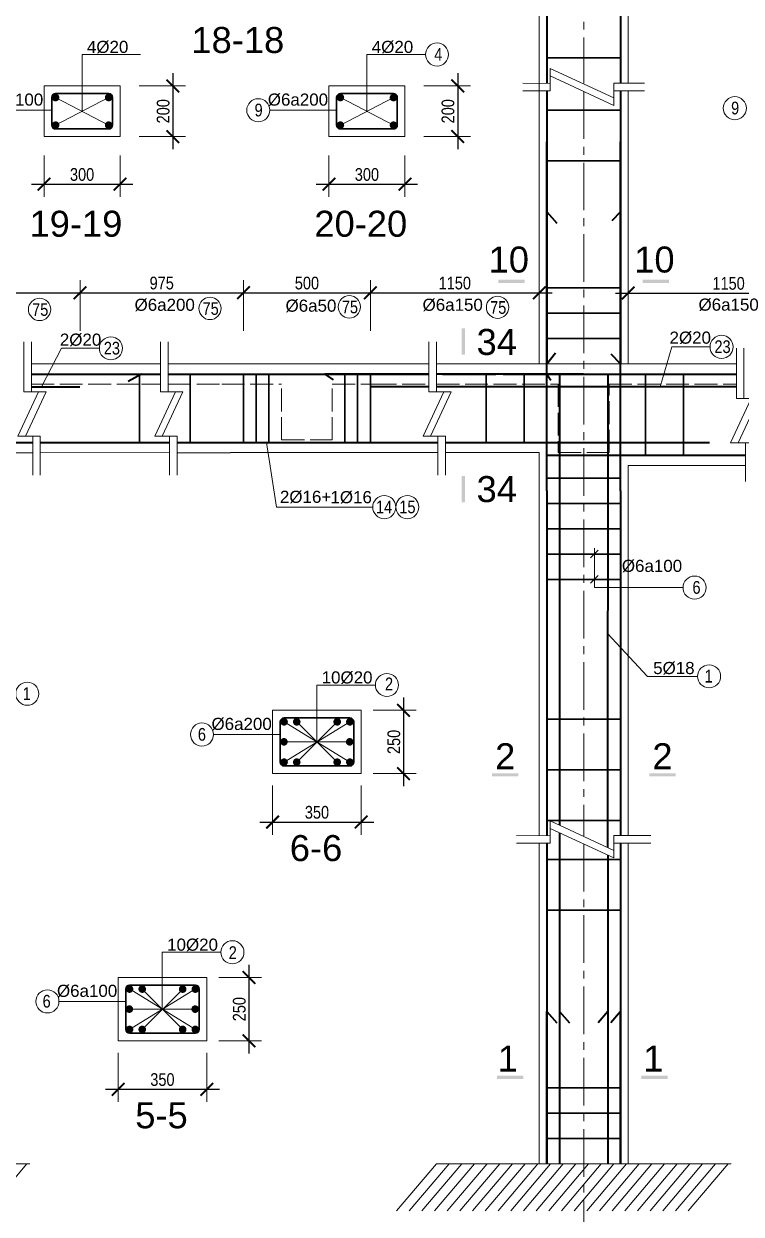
# Model space of a CAD drawing. Header units: inches. Extents: x 1604615 to 1925968, y -294302 to 52467.
# Drawn here: x 1662660 to 1673974, y -276295 to -257524 of the extents above; entities that cross this region are included whole.
import ezdxf

# ---------------------------------------------------------------- set-up
doc = ezdxf.new("R2010")
doc.units = ezdxf.units.IN
doc.header["$LTSCALE"] = 20
doc.header["$MEASUREMENT"] = 0
doc.linetypes.add('ACAD_ISO02W100', pattern=[15, 12, -3])
doc.linetypes.add('CENTER2', pattern=[1.125, 0.75, -0.125, 0.125, -0.125])
doc.layers.get('0').update_dxf_attribs({"lineweight": 13})
for name, color, linetype, lineweight in [('BORDER', 3, 'Continuous', 40), ('Duong bao', 4, 'Continuous', 30), ('net 0.2', 5, 'Continuous', 20), ('net dut', 7, 'Continuous', 9), ('truc', 16, 'CENTER2', 9)]:
    doc.layers.add(name, color=color, linetype=linetype, lineweight=lineweight)
doc.layers.add('TEXT', color=9, linetype='Continuous')
doc.styles.add('chu', font='VHELVCN.TTF')
doc.styles.add('thep', font='ARIAL.TTF')
doc.dimstyles.new('tl25', dxfattribs={"dimscale": 100, "dimtxt": 2, "dimasz": 2, "dimexe": 2, "dimexo": 3, "dimgap": 0.5, "dimtad": 1, "dimdec": 0, "dimlfac": 0.25, "dimdsep": 46, "dimtxsty": 'chu', "dimblk": 'ARCHTICK', "dimcen": 8, "dimdle": 2, "dimclrd": 1, "dimclre": 1, "dimclrt": 2, "dimadec": 0, "dimazin": 0, "dimtfac": 0.1, "dimtdec": 0, "dimtix": 1, "dimtmove": 2, "dimatfit": 3, "dimldrblk": 'ARCHTICK', "dimfxl": 6, "dimfxlon": 1, "dimtolj": 1, "dimlwe": -1, "dimarcsym": 0})

# ---------------------------------------------------------------- blocks, each defined once
blk = doc.blocks.new('kk')
at = {"ltscale": 0.1}
for p, q in [((-71, 1140), (-71, 350)), ((49, 350), (49, 1140)), ((-162, -350), (162, 350)), ((-71, 350), (281, 350)), ((281, 350), (-44, -350)), ((162, 350), (49, 350)), ((73, -350), (-162, -350)), ((-44, -350), (189, -350)), ((71, -962), (73, -350)), ((189, -350), (189, -962))]:
    blk.add_line(p, q, dxfattribs=at)
blk = doc.blocks.new('_ArchTick')
at = {"color": 0, "linetype": 'ByBlock', "const_width": 0.15}
blk.add_lwpolyline([(-0.5, -0.5), (0.5, 0.5)], dxfattribs=at)
blk = doc.blocks.new('*D307')
at = {"color": 1}
for p, q in [((1661132, -262365), (1661132, -261565)), ((1663546, -262365), (1663546, -261565))]:
    blk.add_line(p, q, dxfattribs=at)
at = {"color": 1, "lineweight": -2}
blk.add_line((1660932, -261765), (1663746, -261765), dxfattribs=at)
at = {"layer": 'Defpoints', "color": 0}
for p in [(1663546, -261765), (1661132, -262886), (1663546, -263206)]:
    blk.add_point(p, dxfattribs=at)
at = {"color": 1, "lineweight": -2, "xscale": 200, "yscale": 200, "zscale": 200, "rotation": 180}
blk.add_blockref('_ArchTick', (1661132, -261765), dxfattribs=at)
at = {"color": 1, "lineweight": -2, "xscale": 200, "yscale": 200, "zscale": 200}
blk.add_blockref('_ArchTick', (1663546, -261765), dxfattribs=at)
at = {"color": 2, "insert": (1662339, -261613), "char_height": 200, "attachment_point": 5, "style": 'chu'}
blk.add_mtext('\\A1;925', dxfattribs=at)
blk = doc.blocks.new('*D308')
at = {"color": 1}
for p, q in [((1663546, -262365), (1663546, -261565)), ((1666125, -262365), (1666125, -261565))]:
    blk.add_line(p, q, dxfattribs=at)
at = {"color": 1, "lineweight": -2}
blk.add_line((1663346, -261765), (1666325, -261765), dxfattribs=at)
at = {"layer": 'Defpoints', "color": 0}
for p in [(1666125, -261765), (1663546, -263206), (1666125, -264126)]:
    blk.add_point(p, dxfattribs=at)
at = {"color": 1, "lineweight": -2, "xscale": 200, "yscale": 200, "zscale": 200, "rotation": 180}
blk.add_blockref('_ArchTick', (1663546, -261765), dxfattribs=at)
at = {"color": 1, "lineweight": -2, "xscale": 200, "yscale": 200, "zscale": 200}
blk.add_blockref('_ArchTick', (1666125, -261765), dxfattribs=at)
at = {"color": 2, "insert": (1664835, -261613), "char_height": 200, "attachment_point": 5, "style": 'chu'}
blk.add_mtext('\\A1;975', dxfattribs=at)
blk = doc.blocks.new('*D309')
at = {"color": 1}
for p, q in [((1666125, -262365), (1666125, -261565)), ((1668125, -262365), (1668125, -261565))]:
    blk.add_line(p, q, dxfattribs=at)
at = {"color": 1, "lineweight": -2}
blk.add_line((1665925, -261765), (1668325, -261765), dxfattribs=at)
at = {"layer": 'Defpoints', "color": 0}
for p in [(1668125, -261765), (1666125, -264126), (1668125, -264126)]:
    blk.add_point(p, dxfattribs=at)
at = {"color": 1, "lineweight": -2, "xscale": 200, "yscale": 200, "zscale": 200, "rotation": 180}
blk.add_blockref('_ArchTick', (1666125, -261765), dxfattribs=at)
at = {"color": 1, "lineweight": -2, "xscale": 200, "yscale": 200, "zscale": 200}
blk.add_blockref('_ArchTick', (1668125, -261765), dxfattribs=at)
at = {"color": 2, "insert": (1667125, -261613), "char_height": 200, "attachment_point": 5, "style": 'chu'}
blk.add_mtext('\\A1;500', dxfattribs=at)
blk = doc.blocks.new('*D310')
at = {"color": 1}
for p, q in [((1668125, -262365), (1668125, -261565)), ((1670790, -262365), (1670790, -261565))]:
    blk.add_line(p, q, dxfattribs=at)
at = {"color": 1, "lineweight": -2}
blk.add_line((1667925, -261765), (1670990, -261765), dxfattribs=at)
at = {"layer": 'Defpoints', "color": 0}
for p in [(1670790, -261765), (1668125, -264126), (1670790, -264286)]:
    blk.add_point(p, dxfattribs=at)
at = {"color": 1, "lineweight": -2, "xscale": 200, "yscale": 200, "zscale": 200, "rotation": 180}
blk.add_blockref('_ArchTick', (1668125, -261765), dxfattribs=at)
at = {"color": 1, "lineweight": -2, "xscale": 200, "yscale": 200, "zscale": 200}
blk.add_blockref('_ArchTick', (1670790, -261765), dxfattribs=at)
at = {"color": 2, "insert": (1669457, -261613), "char_height": 200, "attachment_point": 5, "style": 'chu'}
blk.add_mtext('\\A1;1150', dxfattribs=at)
blk = doc.blocks.new('*D311')
at = {"color": 1}
for p, q in [((1672190, -262370), (1672190, -261570)), ((1675361, -262370), (1675361, -261570))]:
    blk.add_line(p, q, dxfattribs=at)
at = {"color": 1, "lineweight": -2}
blk.add_line((1671990, -261770), (1675561, -261770), dxfattribs=at)
at = {"layer": 'Defpoints', "color": 0}
for p in [(1675361, -261770), (1672190, -262886), (1675361, -262886)]:
    blk.add_point(p, dxfattribs=at)
at = {"color": 1, "lineweight": -2, "xscale": 200, "yscale": 200, "zscale": 200, "rotation": 180}
blk.add_blockref('_ArchTick', (1672190, -261770), dxfattribs=at)
at = {"color": 1, "lineweight": -2, "xscale": 200, "yscale": 200, "zscale": 200}
blk.add_blockref('_ArchTick', (1675361, -261770), dxfattribs=at)
at = {"color": 2, "insert": (1673775, -261618), "char_height": 200, "attachment_point": 5, "style": 'chu'}
blk.add_mtext('\\A1;1150', dxfattribs=at)
blk = doc.blocks.new('*D146')
at = {"color": 1}
for p, q in [((1664147, -273750), (1664147, -274525)), ((1665545, -273750), (1665545, -274525))]:
    blk.add_line(p, q, dxfattribs=at)
at = {"color": 1, "lineweight": -2}
blk.add_line((1663947, -274325), (1665745, -274325), dxfattribs=at)
at = {"layer": 'Defpoints', "color": 0}
for p in [(1664147, -273450), (1665545, -273450), (1665545, -274325)]:
    blk.add_point(p, dxfattribs=at)
at = {"color": 1, "lineweight": -2, "xscale": 200, "yscale": 200, "zscale": 200, "rotation": 180}
blk.add_blockref('_ArchTick', (1664147, -274325), dxfattribs=at)
at = {"color": 1, "lineweight": -2, "xscale": 200, "yscale": 200, "zscale": 200}
blk.add_blockref('_ArchTick', (1665545, -274325), dxfattribs=at)
at = {"color": 2, "insert": (1664846, -274173), "char_height": 200, "attachment_point": 5, "style": 'chu'}
blk.add_mtext('\\A1;350', dxfattribs=at)
blk = doc.blocks.new('*D147')
at = {"color": 1, "lineweight": -2}
blk.add_line((1666211, -272363), (1666211, -273761), dxfattribs=at)
at = {"color": 1}
for p, q in [((1665733, -272563), (1666411, -272563)), ((1665733, -273561), (1666411, -273561))]:
    blk.add_line(p, q, dxfattribs=at)
at = {"layer": 'Defpoints', "color": 0}
for p in [(1665433, -272563), (1665433, -273561), (1666211, -273561)]:
    blk.add_point(p, dxfattribs=at)
at = {"color": 1, "lineweight": -2, "xscale": 200, "yscale": 200, "zscale": 200}
for p, rotation in [((1666211, -272563), 90), ((1666211, -273561), 270)]:
    blk.add_blockref('_ArchTick', p, dxfattribs=dict(at, rotation=rotation))
at = {"color": 2, "insert": (1666059, -273062), "char_height": 200, "attachment_point": 5, "rotation": 90, "style": 'chu'}
blk.add_mtext('\\A1;250', dxfattribs=at)
blk = doc.blocks.new('*D148')
at = {"color": 1}
for p, q in [((1666584, -269535), (1666584, -270311)), ((1667982, -269535), (1667982, -270311))]:
    blk.add_line(p, q, dxfattribs=at)
at = {"color": 1, "lineweight": -2}
blk.add_line((1666384, -270111), (1668182, -270111), dxfattribs=at)
at = {"layer": 'Defpoints', "color": 0}
for p in [(1666584, -269235), (1667982, -269235), (1667982, -270111)]:
    blk.add_point(p, dxfattribs=at)
at = {"color": 1, "lineweight": -2, "xscale": 200, "yscale": 200, "zscale": 200, "rotation": 180}
blk.add_blockref('_ArchTick', (1666584, -270111), dxfattribs=at)
at = {"color": 1, "lineweight": -2, "xscale": 200, "yscale": 200, "zscale": 200}
blk.add_blockref('_ArchTick', (1667982, -270111), dxfattribs=at)
at = {"color": 2, "insert": (1667283, -269959), "char_height": 200, "attachment_point": 5, "style": 'chu'}
blk.add_mtext('\\A1;350', dxfattribs=at)
blk = doc.blocks.new('*D149')
at = {"color": 1, "lineweight": -2}
blk.add_line((1668648, -268149), (1668648, -269547), dxfattribs=at)
at = {"color": 1}
for p, q in [((1668170, -268349), (1668848, -268349)), ((1668170, -269347), (1668848, -269347))]:
    blk.add_line(p, q, dxfattribs=at)
at = {"layer": 'Defpoints', "color": 0}
for p in [(1667870, -268349), (1667870, -269347), (1668648, -269347)]:
    blk.add_point(p, dxfattribs=at)
at = {"color": 1, "lineweight": -2, "xscale": 200, "yscale": 200, "zscale": 200}
for p, rotation in [((1668648, -268349), 90), ((1668648, -269347), 270)]:
    blk.add_blockref('_ArchTick', p, dxfattribs=dict(at, rotation=rotation))
at = {"color": 2, "insert": (1668496, -268848), "char_height": 200, "attachment_point": 5, "rotation": 90, "style": 'chu'}
blk.add_mtext('\\A1;250', dxfattribs=at)
blk = doc.blocks.new('*D370')
at = {"color": 1, "lineweight": -2}
blk.add_line((1665010, -258304), (1665010, -259502), dxfattribs=at)
at = {"color": 1}
for p, q in [((1664478, -258504), (1665210, -258504)), ((1664478, -259302), (1665210, -259302))]:
    blk.add_line(p, q, dxfattribs=at)
at = {"layer": 'Defpoints', "color": 0}
for p in [(1664178, -258504), (1664178, -259302), (1665010, -259302)]:
    blk.add_point(p, dxfattribs=at)
at = {"color": 1, "lineweight": -2, "xscale": 200, "yscale": 200, "zscale": 200}
for p, rotation in [((1665010, -258504), 90), ((1665010, -259302), 270)]:
    blk.add_blockref('_ArchTick', p, dxfattribs=dict(at, rotation=rotation))
at = {"color": 2, "insert": (1664858, -258903), "char_height": 200, "attachment_point": 5, "rotation": 90, "style": 'chu'}
blk.add_mtext('\\A1;200', dxfattribs=at)
blk = doc.blocks.new('*D371')
at = {"color": 1}
for p, q in [((1662980, -259602), (1662980, -260253)), ((1664178, -259602), (1664178, -260253))]:
    blk.add_line(p, q, dxfattribs=at)
at = {"color": 1, "lineweight": -2}
blk.add_line((1662780, -260053), (1664378, -260053), dxfattribs=at)
at = {"layer": 'Defpoints', "color": 0}
for p in [(1662980, -259302), (1664178, -259302), (1664178, -260053)]:
    blk.add_point(p, dxfattribs=at)
at = {"color": 1, "lineweight": -2, "xscale": 200, "yscale": 200, "zscale": 200, "rotation": 180}
blk.add_blockref('_ArchTick', (1662980, -260053), dxfattribs=at)
at = {"color": 1, "lineweight": -2, "xscale": 200, "yscale": 200, "zscale": 200}
blk.add_blockref('_ArchTick', (1664178, -260053), dxfattribs=at)
at = {"color": 2, "insert": (1663579, -259901), "char_height": 200, "attachment_point": 5, "style": 'chu'}
blk.add_mtext('\\A1;300', dxfattribs=at)
blk = doc.blocks.new('*D372')
at = {"color": 1, "lineweight": -2}
blk.add_line((1669503, -258304), (1669503, -259502), dxfattribs=at)
at = {"color": 1}
for p, q in [((1668970, -258504), (1669703, -258504)), ((1668970, -259302), (1669703, -259302))]:
    blk.add_line(p, q, dxfattribs=at)
at = {"layer": 'Defpoints', "color": 0}
for p in [(1668670, -258504), (1668670, -259302), (1669503, -259302)]:
    blk.add_point(p, dxfattribs=at)
at = {"color": 1, "lineweight": -2, "xscale": 200, "yscale": 200, "zscale": 200}
for p, rotation in [((1669503, -258504), 90), ((1669503, -259302), 270)]:
    blk.add_blockref('_ArchTick', p, dxfattribs=dict(at, rotation=rotation))
at = {"color": 2, "insert": (1669350, -258903), "char_height": 200, "attachment_point": 5, "rotation": 90, "style": 'chu'}
blk.add_mtext('\\A1;200', dxfattribs=at)
blk = doc.blocks.new('*D373')
at = {"color": 1}
for p, q in [((1667472, -259602), (1667472, -260253)), ((1668670, -259602), (1668670, -260253))]:
    blk.add_line(p, q, dxfattribs=at)
at = {"color": 1, "lineweight": -2}
blk.add_line((1667272, -260053), (1668870, -260053), dxfattribs=at)
at = {"layer": 'Defpoints', "color": 0}
for p in [(1667472, -259302), (1668670, -259302), (1668670, -260053)]:
    blk.add_point(p, dxfattribs=at)
at = {"color": 1, "lineweight": -2, "xscale": 200, "yscale": 200, "zscale": 200, "rotation": 180}
blk.add_blockref('_ArchTick', (1667472, -260053), dxfattribs=at)
at = {"color": 1, "lineweight": -2, "xscale": 200, "yscale": 200, "zscale": 200}
blk.add_blockref('_ArchTick', (1668670, -260053), dxfattribs=at)
at = {"color": 2, "insert": (1668071, -259901), "char_height": 200, "attachment_point": 5, "style": 'chu'}
blk.add_mtext('\\A1;300', dxfattribs=at)

msp = doc.modelspace()

# ---------------------------------------------------------------- linework, layer by layer
at = {"ltscale": 0.1}
for p, q in [((1670789.7, -253458.7), (1670789.7, -259498.9)), ((1672189.7, -253658.7), (1672189.7, -258461.7)), ((1670789.7, -254058.7), (1670789.7, -258461.7)), ((1670789.7, -258579.4), (1670789.7, -262886.4)), ((1672189.7, -258579.4), (1672189.7, -262886.4)), ((1664816.5, -262537), (1664816.5, -263326.7)), ((1664936.5, -263326.7), (1664936.5, -262537)), ((1669048.6, -262537), (1669048.6, -263326.7)), ((1669168.6, -263326.7), (1669168.6, -262537)), ((1670689.7, -262886.4), (1672289.7, -262886.4)), ((1664724.8, -264027.1), (1665049.7, -263326.7)), ((1664816.5, -263326.7), (1665168.2, -263326.7)), ((1665168.2, -263326.7), (1664843.3, -264027.1)), ((1665049.7, -263326.7), (1664936.5, -263326.7)), ((1668956.8, -264027.1), (1669281.8, -263326.7)), ((1669048.6, -263326.7), (1669400.3, -263326.7)), ((1669400.3, -263326.7), (1669075.3, -264027.1)), ((1669281.8, -263326.7), (1669168.6, -263326.7)), ((1664959.9, -264027.1), (1664724.8, -264027.1)), ((1664843.3, -264027.1), (1665076.5, -264027.1)), ((1664957.8, -264639.2), (1664959.9, -264027.1)), ((1665076.5, -264027.1), (1665076.5, -264639.2)), ((1669191.9, -264027.1), (1668956.8, -264027.1)), ((1669075.3, -264027.1), (1669308.5, -264027.1)), ((1669189.8, -264639.2), (1669191.9, -264027.1)), ((1669308.5, -264027.1), (1669308.5, -264639.2)), ((1661131.9, -264286.4), (1662801.5, -264286.9)), ((1662919, -264286.4), (1664959, -264286.8)), ((1665076.5, -264286.8), (1665921.8, -264286.9)), ((1665921.8, -264286.4), (1667199.9, -264286.4)), ((1667199.9, -264286.4), (1669144.4, -264286.4)), ((1669076.4, -264286.4), (1669191, -264286.4)), ((1669308.5, -264286.4), (1670478.2, -264286.4)), ((1670361.4, -264286.4), (1670789.7, -264286.4)), ((1670789.7, -264286.4), (1670789.7, -270326.6)), ((1672189.7, -264486.4), (1674039.9, -264486.4)), ((1672189.7, -264486.4), (1672189.7, -270326.6)), ((1670789.7, -270444.3), (1670789.7, -275500.7)), ((1672189.7, -270444.3), (1672189.7, -275500.7)), ((1658108.1, -275500.7), (1662755.7, -275500.7)), ((1669165.9, -275500.7), (1673813.5, -275500.7))]:
    msp.add_line(p, q, dxfattribs=at)
for p, q in [((1663578.8, -258904.4), (1663578.8, -258007.9)), ((1663578.8, -258007.9), (1664502.4, -258007.9)), ((1668071.2, -258904.4), (1668071.2, -258007.9)), ((1668071.2, -258007.9), (1668994.8, -258007.9)), ((1664177.8, -258504.4), (1662979.8, -258504.4)), ((1662979.8, -258504.4), (1662979.8, -259302.4)), ((1664177.8, -259302.4), (1664177.8, -258504.4)), ((1668670.2, -258504.4), (1667472.2, -258504.4)), ((1667472.2, -258504.4), (1667472.2, -259302.4)), ((1668670.2, -259302.4), (1668670.2, -258504.4)), ((1663159.8, -259122.4), (1663997.8, -258684.4)), ((1663159.8, -258686.3), (1663997.8, -259122.4)), ((1667652.2, -259122.4), (1668490.2, -258684.4)), ((1667652.2, -258686.3), (1668490.2, -259122.4)), ((1663099.8, -258886.4), (1662047.4, -258886.4)), ((1667592.2, -258886.4), (1666539.8, -258886.4)), ((1662979.8, -259302.4), (1664177.8, -259302.4)), ((1667472.2, -259302.4), (1668670.2, -259302.4)), ((1666488.1, -264126.4), (1666643, -265145.7)), ((1666643, -265145.7), (1668162.8, -265145.7)), ((1671598.1, -265946.7), (1671717.8, -265826.1)), ((1671598.1, -266346.7), (1671717.8, -266226.1)), ((1667280.8, -268846.7), (1667280.8, -267950.3)), ((1667280.8, -267950.3), (1668204.3, -267950.3)), ((1667982.1, -268349.2), (1666584.1, -268349.2)), ((1666584.1, -268349.2), (1666584.1, -269347.2)), ((1667982.1, -269347.2), (1667982.1, -268349.2)), ((1666764.1, -268529.2), (1667802.1, -269167.2)), ((1666764.1, -269167.2), (1667802.1, -268529.2)), ((1667602.1, -268531), (1666964.1, -269167.2)), ((1667602.1, -269167.2), (1666964.1, -268531)), ((1666704.1, -268731.1), (1665651.7, -268731.1)), ((1666761.8, -268846.7), (1667799.8, -268846.7)), ((1666584.1, -269347.2), (1667982.1, -269347.2)), ((1664843.8, -273061), (1664843.8, -272164.6)), ((1664843.8, -272164.6), (1665767.4, -272164.6)), ((1665545.2, -272563.5), (1664147.2, -272563.5)), ((1664147.2, -272563.5), (1664147.2, -273561.5)), ((1665545.2, -273561.5), (1665545.2, -272563.5)), ((1664327.2, -272743.5), (1665365.2, -273381.5)), ((1664327.2, -273381.5), (1665365.2, -272743.5)), ((1665165.2, -272745.3), (1664527.2, -273381.5)), ((1665165.2, -273381.5), (1664527.2, -272745.3)), ((1664267.2, -272940.1), (1663214.7, -272940.1)), ((1664324.8, -273061), (1665362.8, -273061)), ((1664147.2, -273561.5), (1665545.2, -273561.5))]:
    msp.add_line(p, q)
for points in [[(1670532.4, -258461.3), (1670963.3, -258462.8), (1670963.3, -258227.7), (1671965.6, -258692.6), (1671965.6, -258579.4), (1672447.1, -258579.4)], [(1672447.1, -258459.4), (1671965.6, -258459.4), (1671965.6, -258811.1), (1670963.3, -258346.2), (1670963.3, -258579.4), (1670532.4, -258579.4)], [(1662777.2, -262886.4), (1664816.5, -262886.4)], [(1664936.5, -262886.4), (1665849.6, -262886.4)], [(1665781.8, -262886.4), (1667199.9, -262886.4)], [(1667199.9, -262886.4), (1669048.6, -262886.4)], [(1669168.6, -262886.4), (1669262.6, -262886.4)], [(1669262.6, -262886.4), (1670221.5, -262886.4)], [(1670221.5, -262886.4), (1670689.7, -262886.4)], [(1672289.7, -262886.4), (1673897.8, -262886.4)], [(1670432.4, -270325.8), (1670963.3, -270327.7), (1670963.3, -270092.5), (1671965.6, -270557.5), (1671965.6, -270444.3), (1672547.1, -270444.3)], [(1672547.1, -270324.3), (1671965.6, -270324.3), (1671965.6, -270676), (1670963.3, -270211.1), (1670963.3, -270444.3), (1670432.4, -270444.3)], [(1662708.1, -275500.7), (1662080.4, -276240.4)], [(1669165.9, -275500.7), (1668538.2, -276240.4)], [(1669365.9, -275500.7), (1668738.2, -276240.4)], [(1669565.9, -275500.7), (1668938.2, -276240.4)], [(1669765.9, -275500.7), (1669138.2, -276240.4)], [(1669965.9, -275500.7), (1669338.2, -276240.4)], [(1670165.9, -275500.7), (1669538.2, -276240.4)], [(1670365.9, -275500.7), (1669738.2, -276240.4)], [(1670565.9, -275500.7), (1669938.2, -276240.4)], [(1670765.9, -275500.7), (1670138.2, -276240.4)], [(1670965.9, -275500.7), (1670338.2, -276240.4)], [(1671165.9, -275500.7), (1670538.2, -276240.4)], [(1671365.9, -275500.7), (1670738.2, -276240.4)], [(1671565.9, -275500.7), (1670938.2, -276240.4)], [(1671765.9, -275500.7), (1671138.2, -276240.4)], [(1671965.9, -275500.7), (1671338.2, -276240.4)], [(1672165.9, -275500.7), (1671538.2, -276240.4)], [(1672365.9, -275500.7), (1671738.2, -276240.4)], [(1672565.9, -275500.7), (1671938.2, -276240.4)], [(1672765.9, -275500.7), (1672138.2, -276240.4)], [(1672965.9, -275500.7), (1672338.2, -276240.4)], [(1673165.9, -275500.7), (1672538.2, -276240.4)], [(1673365.9, -275500.7), (1672738.2, -276240.4)], [(1673565.9, -275500.7), (1672938.2, -276240.4)], [(1673765.9, -275500.7), (1673138.2, -276240.4)]]:
    msp.add_lwpolyline(points, dxfattribs=at)
at = {"const_width": 60}
for points in [[(1663129.8, -258686.3, -1), (1663189.8, -258686.3, -1)], [(1664027.8, -258686.3, 1), (1663967.8, -258686.3, 1)], [(1667622.2, -258686.3, -1), (1667682.2, -258686.3, -1)], [(1668520.2, -258686.3, 1), (1668460.2, -258686.3, 1)], [(1663129.8, -259122.4, 1), (1663189.8, -259122.4, 1)], [(1664027.8, -259122.4, -1), (1663967.8, -259122.4, -1)], [(1667622.2, -259122.4, 1), (1667682.2, -259122.4, 1)], [(1668520.2, -259122.4, -1), (1668460.2, -259122.4, -1)], [(1666734.1, -268531, -1), (1666794.1, -268531, -1)], [(1666934.1, -268531, -1), (1666994.1, -268531, -1)], [(1667632.1, -268531, 1), (1667572.1, -268531, 1)], [(1667832.1, -268531, 1), (1667772.1, -268531, 1)], [(1666731.8, -268846.7, -1), (1666791.8, -268846.7, -1)], [(1667829.8, -268846.7, 1), (1667769.8, -268846.7, 1)], [(1666734.1, -269167.2, 1), (1666794.1, -269167.2, 1)], [(1666934.1, -269167.2, 1), (1666994.1, -269167.2, 1)], [(1667632.1, -269167.2, -1), (1667572.1, -269167.2, -1)], [(1667832.1, -269167.2, -1), (1667772.1, -269167.2, -1)], [(1664297.2, -272745.3, -1), (1664357.2, -272745.3, -1)], [(1664497.2, -272745.3, -1), (1664557.2, -272745.3, -1)], [(1665195.2, -272745.3, 1), (1665135.2, -272745.3, 1)], [(1665395.2, -272745.3, 1), (1665335.2, -272745.3, 1)], [(1664294.8, -273061, -1), (1664354.8, -273061, -1)], [(1665392.8, -273061, 1), (1665332.8, -273061, 1)], [(1664297.2, -273381.5, 1), (1664357.2, -273381.5, 1)], [(1664497.2, -273381.5, 1), (1664557.2, -273381.5, 1)], [(1665195.2, -273381.5, -1), (1665135.2, -273381.5, -1)], [(1665395.2, -273381.5, -1), (1665335.2, -273381.5, -1)]]:
    msp.add_lwpolyline(points, format="xyb", close=True, dxfattribs=at)
for points in [[(1662937.5, -263246.4), (1663255, -262641.1), (1663851.1, -262641.1)], [(1672693.2, -263246.4), (1672880.2, -262618.1), (1673481.7, -262618.1)], [(1671658, -265792), (1671658, -266413.9), (1673056.2, -266413.9)], [(1671866.7, -267138.4), (1672494.9, -267813.6), (1673285.8, -267813.6)]]:
    msp.add_lwpolyline(points)
for centre, radius in [((1669176.7, -258007.9), 181.9), ((1666357.9, -258886.4), 181.9), ((1673873.3, -258854.5), 181.9), ((1662909, -262027.5), 176.4), ((1665596.5, -262011.5), 176.4), ((1667793.5, -261987), 176.4), ((1670132, -261995), 176.4), ((1664033, -262641.1), 181.9), ((1673663.6, -262618.1), 181.9), ((1668344.7, -265145.7), 181.9), ((1668708.5, -265145.7), 181.9), ((1673238.1, -266413.9), 181.9), ((1673467.7, -267813.6), 181.9), ((1668386.2, -267950.3), 181.9), ((1662714.3, -268088), 181.9), ((1665469.8, -268731.1), 181.9), ((1665949.3, -272164.6), 181.9), ((1663032.8, -272940.1), 181.9)]:
    msp.add_circle(centre, radius)
for points in [[(1670556.5, -261608.6), (1670556.5, -261558.6), (1670142.2, -261608.6), (1670142.2, -261558.6)], [(1672834.5, -261608.6), (1672834.5, -261558.6), (1672420.2, -261608.6), (1672420.2, -261558.6)], [(1669615.4, -262328), (1669565.4, -262328), (1669615.4, -262742.4), (1669565.4, -262742.4)], [(1669615.4, -264657.1), (1669565.4, -264657.1), (1669615.4, -265071.4), (1669565.4, -265071.4)], [(1670456.5, -269392.6), (1670456.5, -269342.6), (1670042.2, -269392.6), (1670042.2, -269342.6)], [(1672940.5, -269392.6), (1672940.5, -269342.6), (1672526.2, -269392.6), (1672526.2, -269342.6)], [(1670536.8, -274160.8), (1670536.8, -274110.8), (1670122.4, -274160.8), (1670122.4, -274110.8)], [(1672814.4, -274160.8), (1672814.4, -274110.8), (1672400.1, -274160.8), (1672400.1, -274110.8)]]:
    msp.add_trace(points)
at = {"layer": 'BORDER', "ltscale": 0.1}
for p, q in [((1670909.7, -254058.7), (1670909.7, -258461.7)), ((1672069.7, -254058.7), (1672069.7, -258461.7)), ((1670909.7, -258579.4), (1670909.7, -262886.4)), ((1672069.7, -258579.4), (1672069.7, -262886.4)), ((1670909.7, -262886.4), (1670909.7, -259386.4)), ((1672069.7, -262886.4), (1672069.7, -259386.4)), ((1670909.7, -260486.4), (1671065, -260665.2)), ((1672069.7, -260486.4), (1671933.3, -260633.3)), ((1670909.7, -264886.4), (1670909.7, -262886.4)), ((1672069.7, -264886.4), (1672069.7, -262886.4)), ((1662777.2, -263046.4), (1664816.5, -263046.4)), ((1662777.2, -263046.4), (1664516.9, -263046.4)), ((1664516.9, -263046.4), (1664305.5, -263166.2)), ((1664936.5, -263046.4), (1665781.8, -263046.4)), ((1665781.8, -263046.4), (1667199.9, -263046.4)), ((1667199.9, -263046.4), (1669048.6, -263046.4)), ((1669262.6, -263046.4), (1670101.5, -263046.4)), ((1670221.5, -263046.4), (1673897.8, -263046.4)), ((1670909.7, -263046.4), (1670971.9, -263142)), ((1671109.7, -263046.4), (1671109.7, -270160.5)), ((1671869, -263046.4), (1671864.7, -270510.7)), ((1659731.5, -264126.4), (1662802.1, -264126.9)), ((1662919, -264126.4), (1664959.6, -264126.8)), ((1665076.5, -264126.8), (1665804.8, -264126.9)), ((1665710.1, -264126.9), (1667361.7, -264126.4)), ((1667199.9, -264126.4), (1669145.4, -264126.4)), ((1669076.4, -264126.4), (1669191.6, -264126.4)), ((1669308.5, -264126.4), (1670361.4, -264126.4)), ((1670361.4, -264126.4), (1672194.2, -264126.4)), ((1672194.2, -264126.4), (1673474.2, -264126.4)), ((1670909.7, -264326.4), (1674040.5, -264326.9)), ((1670909.7, -264886.4), (1670909.7, -270326.6)), ((1672069.7, -264886.4), (1672069.7, -270326.6)), ((1671109.7, -270279), (1671109.7, -275500.7)), ((1670909.7, -270444.3), (1670909.7, -275500.7)), ((1672069.7, -270444.3), (1672069.7, -275500.7)), ((1671869.7, -270631.5), (1671869.7, -275500.7)), ((1670909.7, -275500.7), (1670909.7, -273100.8)), ((1670909.7, -273100.8), (1671063.8, -273278.5)), ((1671109.7, -273100.8), (1671263.8, -273278.5)), ((1671869.7, -273100.8), (1671715.6, -273278.5)), ((1672069.7, -273100.8), (1671915.6, -273278.5)), ((1672069.7, -275500.7), (1672069.7, -273100.8))]:
    msp.add_line(p, q, dxfattribs=at)
for points in [[(1670909.7, -262886.4), (1671045.3, -262711.3)], [(1672069.7, -262886.4), (1671922, -262730.8)], [(1669048.6, -263046.4), (1667404.7, -263046.4), (1667540.6, -263140.4)], [(1669262.6, -263046.4), (1669168.6, -263046.4)], [(1670221.5, -263046.4), (1669262.6, -263046.4)], [(1671488.7, -263046.4), (1670221.5, -263046.4)], [(1671488.7, -263046.4), (1673897.8, -263046.4)], [(1662777.2, -263246.4), (1663545.1, -263246.4)], [(1669048.6, -263246.4), (1668125, -263246.4)], [(1669262.6, -263246.4), (1669168.6, -263246.4)], [(1670221.5, -263246.4), (1669262.6, -263246.4)], [(1673897.8, -263246.4), (1671488.7, -263246.4), (1670221.5, -263246.4)]]:
    msp.add_lwpolyline(points, dxfattribs=at)
at = {"layer": 'Duong bao', "ltscale": 0.1}
for p, q in [((1670909.7, -258058.7), (1672069.7, -258058.7)), ((1670909.7, -258886.4), (1672069.7, -258886.4)), ((1670909.7, -259686.4), (1672069.7, -259686.4)), ((1670909.7, -261686.4), (1672069.7, -261686.4)), ((1670909.7, -262086.4), (1672069.7, -262086.4)), ((1670909.7, -262486.4), (1672069.7, -262486.4)), ((1664483.6, -264126.4), (1664483.6, -263046.4)), ((1665283.6, -264126.4), (1665283.6, -263046.4)), ((1666125, -264126.4), (1666125, -263046.4)), ((1666325, -264126.4), (1666325, -263046.4)), ((1666525, -264126.4), (1666525, -263046.4)), ((1667725, -264126.4), (1667725, -263046.4)), ((1667925, -264126.4), (1667925, -263046.4)), ((1668125, -264126.4), (1668125, -263046.4)), ((1669952.4, -264126.4), (1669952.4, -263046.4)), ((1670552.4, -264126.4), (1670552.4, -263046.4)), ((1672463.1, -264326.4), (1672463.1, -263046.4)), ((1673063.1, -264326.4), (1673063.1, -263046.4)), ((1670909.7, -264686.4), (1672069.7, -264686.4)), ((1671089.7, -264688.9), (1671889.7, -264688.9)), ((1670909.7, -265086.4), (1672069.7, -265086.4)), ((1670909.7, -265486.4), (1672069.7, -265486.4)), ((1670909.7, -265886.4), (1672069.7, -265886.4)), ((1670909.7, -266286.4), (1672069.7, -266286.4)), ((1670909.7, -268486.4), (1672069.7, -268486.4)), ((1670909.7, -269286.4), (1672069.7, -269286.4)), ((1670909.7, -270086.4), (1672069.7, -270086.4)), ((1670909.7, -270700.7), (1672069.7, -270700.7)), ((1670909.7, -271500.7), (1672069.7, -271500.7)), ((1670909.7, -274300.7), (1672069.7, -274300.7)), ((1670909.7, -274700.7), (1672069.7, -274700.7)), ((1670909.7, -275100.7), (1672069.7, -275100.7))]:
    msp.add_line(p, q, dxfattribs=at)
at = {"layer": 'Duong bao'}
for p, q in [((1663997.8, -258624.4), (1663159.8, -258624.4)), ((1668490.2, -258624.4), (1667652.2, -258624.4)), ((1663099.8, -258684.4), (1663099.8, -259122.4)), ((1664057.8, -259122.4), (1664057.8, -258684.4)), ((1667592.2, -258684.4), (1667592.2, -259122.4)), ((1668550.2, -259122.4), (1668550.2, -258684.4)), ((1663159.8, -259182.4), (1663997.8, -259182.4)), ((1667652.2, -259182.4), (1668490.2, -259182.4)), ((1666704.1, -268529.2), (1666704.1, -269167.2)), ((1667802.1, -268469.2), (1666764.1, -268469.2)), ((1667862.1, -269167.2), (1667862.1, -268529.2)), ((1666764.1, -269227.2), (1667802.1, -269227.2)), ((1665365.2, -272683.5), (1664327.2, -272683.5)), ((1664267.2, -272743.5), (1664267.2, -273381.5)), ((1665425.2, -273381.5), (1665425.2, -272743.5)), ((1664327.2, -273441.5), (1665365.2, -273441.5))]:
    msp.add_line(p, q, dxfattribs=at)
for centre, start, end in [((1663159.8, -258684.4), 90, 180), ((1663159.8, -258691.1), 90, 180), ((1663997.8, -258684.4), 0, 90), ((1667652.2, -258684.4), 90, 180), ((1667652.2, -258691.1), 90, 180), ((1668490.2, -258684.4), 0, 90), ((1663159.8, -259122.4), 180, 270), ((1663997.8, -259122.4), 270, 0), ((1667652.2, -259122.4), 180, 270), ((1668490.2, -259122.4), 270, 0), ((1666764.1, -268529.2), 90, 180), ((1666764.1, -268535.9), 90, 180), ((1667802.1, -268529.2), 0, 90), ((1666764.1, -269167.2), 180, 270), ((1667802.1, -269167.2), 270, 0), ((1664327.2, -272743.5), 90, 180), ((1664327.2, -272750.2), 90, 180), ((1665365.2, -272743.5), 0, 90), ((1664327.2, -273381.5), 180, 270), ((1665365.2, -273381.5), 270, 0)]:
    msp.add_arc(centre, 60, start, end, dxfattribs=at)
at = {"layer": 'net dut', "linetype": 'ACAD_ISO02W100', "ltscale": 1.5}
for p, q in [((1662777.2, -263206.4), (1664515.9, -263206.4)), ((1664515.9, -263206.4), (1664816.5, -263206.4)), ((1664936.5, -263206.4), (1665781.8, -263206.4)), ((1665781.8, -263206.4), (1666725, -263206.4)), ((1666725, -264086.4), (1666725, -263206.4)), ((1667525, -263206.4), (1668177.5, -263206.4)), ((1667525, -264086.4), (1667525, -263206.4)), ((1668177.5, -263206.4), (1669048.6, -263206.4)), ((1669168.6, -263206.4), (1671089.7, -263206.4)), ((1671089.7, -263206.4), (1671089.7, -264286)), ((1671889.7, -263206.4), (1673897.8, -263206.4)), ((1671889.7, -264286), (1671889.7, -263206.4)), ((1666725, -264086.4), (1667525, -264086.4)), ((1671089.7, -264286), (1671889.7, -264286))]:
    msp.add_line(p, q, dxfattribs=at)
at = {"layer": 'truc', "linetype": 'CENTER2', "ltscale": 50}
for points in [[(1671489.7, -247616), (1671489.7, -258461.7)], [(1671489.7, -258590.3), (1671489.7, -270326.6)], [(1671489.7, -258590.3), (1671489.7, -270326.6)], [(1671489.7, -270455.2), (1671489.7, -278455)]]:
    msp.add_lwpolyline(points, dxfattribs=at)

# ---------------------------------------------------------------- block references
for p in [(1662729.8, -263676.9), (1673968.5, -263780)]:
    msp.add_blockref('kk', p)

# ---------------------------------------------------------------- texts
at = {"layer": 'net 0.2', "style": 'chu'}
for s, p in [('14', (1668213.9, -265242.3)), ('15', (1668582.3, -265242.3))]:
    msp.add_text(s, height=200, dxfattribs=at).set_placement(p)
at = {"layer": 'net 0.2', "char_height": 200, "width": 363.074, "attachment_point": 1, "style": 'chu'}
for s, insert in [('4', (1669132.7, -257905.3)), ('9', (1666299.3, -258783.7)), ('9', (1673814.7, -258751.9)), ('75', (1662791.2, -261929.5)), ('75', (1665478.7, -261913.5)), ('75', (1667675.7, -261889)), ('75', (1670014.2, -261897)), ('23', (1663921.4, -262538.5)), ('23', (1673552, -262515.5)), ('6', (1673205.2, -266311.2)), ('2', (1668356, -267833.2)), ('1 ', (1673396.4, -267711)), ('1', (1662643, -267985.4)), ('6', (1665404.9, -268628.5)), ('2', (1665891, -272070.8)), ('6', (1662956.3, -272837.4))]:
    msp.add_mtext(s, dxfattribs=dict(at, insert=insert))
at = {"layer": 'TEXT', "style": 'thep'}
for s, height, p in [('18-18', 409.93, (1665302.7, -257984.3)), ('4%%C20', 191.25, (1663655.1, -257983.8)), ('4%%C20', 191.25, (1668147.5, -257983.8)), ('%%C6a100', 191.25, (1662015.4, -258814.7)), ('%%C6a200', 191.25, (1666507.8, -258814.7)), ('19-19', 409.93, (1662749.6, -260881.7)), ('20-20', 409.93, (1667242, -260881.7)), ('10', 409.93, (1669990, -261445.9)), ('10', 409.93, (1672286.3, -261445.9)), ('%%C6a200', 191.25, (1664406.5, -262050.2)), ('%%C6a150', 191.25, (1668948.5, -262049.9)), ('%%C6a150', 191.25, (1673300.2, -262047.8)), ('%%C6a50', 191.25, (1666787.3, -262064)), ('2%%C20', 191.25, (1663228.3, -262600.3)), ('34', 409.93, (1669800.1, -262745.4)), ('2%%C20', 191.25, (1672843.5, -262568.5)), ('34', 409.93, (1669800.1, -265065.9)), ('2%%C16+', 191.25, (1666699.1, -265077.9)), ('1%%C16', 191.25, (1667496, -265083.4)), ('%%C6a100', 191.25, (1672091.7, -266167)), ('5%%C18', 191.25, (1672585.2, -267777.9)), ('10%%C20', 191.25, (1667357, -267926.1)), ('%%C6a200', 191.25, (1665619.7, -268659.4)), ('2', 409.9, (1670092.8, -269278.8)), ('2', 409.9, (1672572.4, -269278.8)), ('6-6', 409.93, (1666854.5, -270726.5)), ('10%%C20', 191.25, (1664920.1, -272140.4)), ('%%C6a100', 191.25, (1663182.7, -272868.4)), ('1', 409.9, (1670133.6, -274047)), ('1', 409.9, (1672427.7, -274047)), ('5-5', 409.93, (1664417.6, -274940.8))]:
    msp.add_text(s, height=height, dxfattribs=at).set_placement(p)

# ---------------------------------------------------------------- dimensions: what is measured, and where the dimension line sits
for base, p1, p2, picture, middle in [((1665010.1813377, -259302.4409356), (1664177.84605, -258504.4409356), (1664177.84605, -259302.4409356), '*D370', (1664858.0480044, -258903.4409356)), ((1669502.5801382, -259302.4409356), (1668670.2448505, -258504.4409356), (1668670.2448505, -259302.4409356), '*D372', (1669350.4468049, -258903.4409356)), ((1668648.3649419, -269347.1807829), (1667870.2619122, -268349.1807829), (1667870.2619122, -269347.1807829), '*D149', (1668496.2316085, -268848.1807829)), ((1666211.3975147, -273561.4933937), (1665433.294485, -272563.4933937), (1665433.294485, -273561.4933937), '*D147', (1666059.2641813, -273062.4933937))]:
    dim = msp.add_linear_dim(base=base, p1=p1, p2=p2, angle=90, dimstyle='tl25')
    dim.commit()
    dim.dimension.update_dxf_attribs({"geometry": picture, "text_midpoint": middle})
for base, p1, p2, picture, middle in [((1664177.84605, -260052.7532609), (1662979.84605, -259302.4409356), (1664177.84605, -259302.4409356), '*D371', (1663578.84605, -259900.6199275)), ((1668670.2448505, -260052.7532609), (1667472.2448505, -259302.4409356), (1668670.2448505, -259302.4409356), '*D373', (1668071.2448505, -259900.6199275)), ((1668125, -261765.2), (1666125, -264126.4), (1668125, -264126.4), '*D309', (1667125, -261613.1)), ((1667982.1457905, -270111.0425763), (1666584.1457905, -269235.442829), (1667982.1457905, -269235.442829), '*D148', (1667283.1457905, -269958.909243)), ((1665545.1783633, -274325.3551871), (1664147.1783633, -273449.7554398), (1665545.1783633, -273449.7554398), '*D146', (1664846.1783633, -274173.2218538))]:
    dim = msp.add_linear_dim(base=base, p1=p1, p2=p2, dimstyle='tl25')
    dim.commit()
    dim.dimension.update_dxf_attribs({"geometry": picture, "text_midpoint": middle})
for base, p1, p2, text, picture, middle in [((1663545.9, -261765.2), (1661131.9, -262886.4), (1663545.9, -263206.4), '925', '*D307', (1662338.9, -261613.1)), ((1666125, -261765.2), (1663545.9, -263206.4), (1666125, -264126.4), '975', '*D308', (1664835.4, -261613.1)), ((1670789.7, -261765.2), (1668125, -264126.4), (1670789.7, -264286.4), '1150', '*D310', (1669457.4, -261613.1)), ((1675360.7, -261770.3), (1672189.7, -262886.4), (1675360.7, -262886.4), '1150', '*D311', (1673775.2, -261618.2))]:
    dim = msp.add_linear_dim(base=base, p1=p1, p2=p2, text=text, dimstyle='tl25')
    dim.commit()
    dim.dimension.update_dxf_attribs({"geometry": picture, "text_midpoint": middle})

doc.saveas('drawing.dxf')
